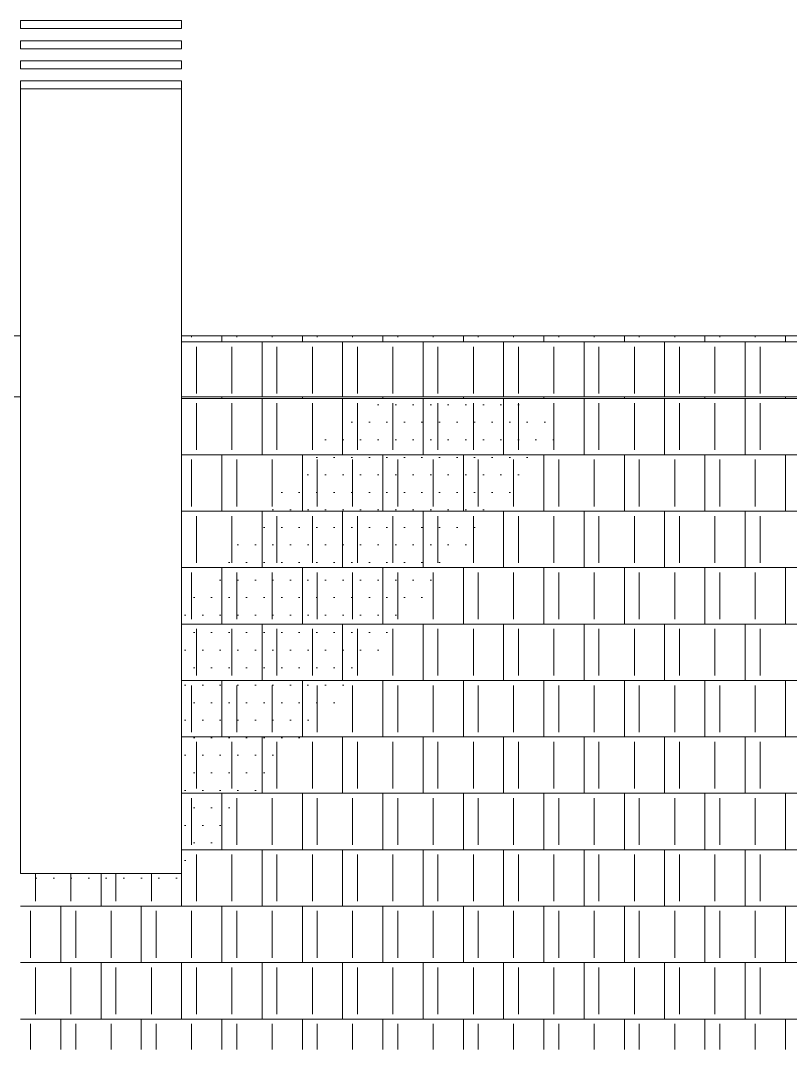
# Model space of a CAD drawing. Header units: metres. Extents: x -111189 to -108577, y -72951 to -72647.
# Drawn here: x -108821.192 to -108819.28, y -72935.984 to -72933.427 of the extents above; entities that cross this region are included whole.
import ezdxf

# ---------------------------------------------------------------- set-up
doc = ezdxf.new("R2010")
doc.units = ezdxf.units.M
doc.header["$MEASUREMENT"] = 0
for name, color, linetype in [('03 - COBERTURA', 7, 'Continuous'), ('03 - LAJES', 7, 'Continuous'), ('05 - PAREDES..35', 7, 'Continuous'), ('05 - VIGA', 7, 'Continuous')]:
    doc.layers.add(name, color=color, linetype=linetype)

# ---------------------------------------------------------------- blocks, each defined once
blk = doc.blocks.new('*X2182', base_point=(-108649.9121, -72941.9624))
at = {"layer": '05 - PAREDES..35', "color": 251, "linetype": 'Continuous', "lineweight": 13}
for p, q in [((-108820.7672, -72934.2135), (-108820.7672, -72934.2103)), ((-108820.6922, -72934.2256), (-108820.6922, -72934.2103)), ((-108820.6552, -72934.2135), (-108820.6552, -72934.2103)), ((-108820.5672, -72934.2135), (-108820.5672, -72934.2103)), ((-108820.4922, -72934.2103), (-108820.4922, -72934.2256)), ((-108820.4552, -72934.2135), (-108820.4552, -72934.2103)), ((-108820.3672, -72934.2135), (-108820.3672, -72934.2103)), ((-108820.2922, -72934.2256), (-108820.2922, -72934.2103)), ((-108820.2552, -72934.2135), (-108820.2552, -72934.2103)), ((-108820.1672, -72934.2135), (-108820.1672, -72934.2103)), ((-108820.0922, -72934.2103), (-108820.0922, -72934.2256)), ((-108820.0552, -72934.2135), (-108820.0552, -72934.2103)), ((-108819.9672, -72934.2135), (-108819.9672, -72934.2103)), ((-108819.8922, -72934.2256), (-108819.8922, -72934.2103)), ((-108819.8552, -72934.2135), (-108819.8552, -72934.2103)), ((-108819.7672, -72934.2135), (-108819.7672, -72934.2103)), ((-108819.6922, -72934.2103), (-108819.6922, -72934.2256)), ((-108819.6552, -72934.2135), (-108819.6552, -72934.2103)), ((-108819.5672, -72934.2135), (-108819.5672, -72934.2103)), ((-108819.4922, -72934.2256), (-108819.4922, -72934.2103)), ((-108819.4552, -72934.2135), (-108819.4552, -72934.2103)), ((-108819.3672, -72934.2135), (-108819.3672, -72934.2103)), ((-108819.2922, -72934.2103), (-108819.2922, -72934.2256)), ((-108820.7922, -72934.2256), (-108820.4922, -72934.2256)), ((-108820.7552, -72934.3538), (-108820.7552, -72934.2376)), ((-108820.6672, -72934.3538), (-108820.6672, -72934.2376)), ((-108820.5922, -72934.3616), (-108820.5922, -72934.2256)), ((-108820.5552, -72934.3538), (-108820.5552, -72934.2376)), ((-108820.4922, -72934.2256), (-108820.0922, -72934.2256)), ((-108820.4672, -72934.3538), (-108820.4672, -72934.2376)), ((-108820.3922, -72934.3616), (-108820.3922, -72934.2256)), ((-108820.3552, -72934.3538), (-108820.3552, -72934.2376)), ((-108820.2672, -72934.3538), (-108820.2672, -72934.2376)), ((-108820.1922, -72934.3616), (-108820.1922, -72934.2256)), ((-108820.1552, -72934.3538), (-108820.1552, -72934.2376)), ((-108820.0922, -72934.2256), (-108819.6922, -72934.2256)), ((-108820.0672, -72934.3538), (-108820.0672, -72934.2376)), ((-108819.9922, -72934.3616), (-108819.9922, -72934.2256)), ((-108819.9552, -72934.3538), (-108819.9552, -72934.2376)), ((-108819.8672, -72934.3538), (-108819.8672, -72934.2376)), ((-108819.7922, -72934.3616), (-108819.7922, -72934.2256)), ((-108819.7552, -72934.3538), (-108819.7552, -72934.2376)), ((-108819.6922, -72934.2256), (-108819.2922, -72934.2256)), ((-108819.6672, -72934.3538), (-108819.6672, -72934.2376)), ((-108819.5922, -72934.3616), (-108819.5922, -72934.2256)), ((-108819.5552, -72934.3538), (-108819.5552, -72934.2376)), ((-108819.4672, -72934.3538), (-108819.4672, -72934.2376)), ((-108819.3922, -72934.3616), (-108819.3922, -72934.2256)), ((-108819.3552, -72934.3538), (-108819.3552, -72934.2376)), ((-108819.2922, -72934.2256), (-108818.8922, -72934.2256))]:
    blk.add_line(p, q, dxfattribs=at)
blk = doc.blocks.new('Corte Elem_1496_1', base_point=(-108649.9121, -72941.9624))
at = {"layer": '05 - PAREDES..35', "lineweight": 0}
blk.add_blockref('*X2182', (-108649.9121, -72941.9624), dxfattribs=at)
blk = doc.blocks.new('Corte Elem_1506_1', base_point=(-108649.9121, -72941.9624))
at = {"layer": '03 - COBERTURA', "color": 251, "linetype": 'Continuous', "lineweight": 13}
for p, q in [((-108821.1922, -72934.2103), (-108824.4922, -72934.2103)), ((-108813.9422, -72934.2103), (-108820.7922, -72934.2103))]:
    blk.add_line(p, q, dxfattribs=at)
blk = doc.blocks.new('*X2203', base_point=(-108649.9121, -72941.9624))
at = {"layer": '03 - COBERTURA', "color": 7, "linetype": 'Continuous', "lineweight": 13}
for p, q in [((-108820.3922, -72934.3658), (-108820.7922, -72934.3658)), ((-108820.7922, -72934.3658), (-108820.7922, -72934.5061)), ((-108820.6922, -72934.3658), (-108820.6922, -72934.3616)), ((-108820.5922, -72934.5061), (-108820.5922, -72934.3658)), ((-108820.4922, -72934.3658), (-108820.4922, -72934.3616)), ((-108819.9922, -72934.3658), (-108820.3922, -72934.3658)), ((-108820.3922, -72934.3658), (-108820.3922, -72934.5061)), ((-108820.2922, -72934.3658), (-108820.2922, -72934.3616)), ((-108820.1922, -72934.5061), (-108820.1922, -72934.3658)), ((-108820.0922, -72934.3658), (-108820.0922, -72934.3616)), ((-108819.5922, -72934.3658), (-108819.9922, -72934.3658)), ((-108819.9922, -72934.3658), (-108819.9922, -72934.5061)), ((-108819.8922, -72934.3658), (-108819.8922, -72934.3616)), ((-108819.7922, -72934.5061), (-108819.7922, -72934.3658)), ((-108819.6922, -72934.3658), (-108819.6922, -72934.3616)), ((-108819.1922, -72934.3658), (-108819.5922, -72934.3658)), ((-108819.5922, -72934.3658), (-108819.5922, -72934.5061)), ((-108819.4922, -72934.3658), (-108819.4922, -72934.3616)), ((-108819.3922, -72934.5061), (-108819.3922, -72934.3658)), ((-108819.2922, -72934.3658), (-108819.2922, -72934.3616)), ((-108820.7552, -72934.494), (-108820.7552, -72934.3779)), ((-108820.6672, -72934.494), (-108820.6672, -72934.3779)), ((-108820.5552, -72934.494), (-108820.5552, -72934.3779)), ((-108820.4672, -72934.494), (-108820.4672, -72934.3779)), ((-108820.3552, -72934.494), (-108820.3552, -72934.3779)), ((-108820.2672, -72934.494), (-108820.2672, -72934.3779)), ((-108820.1552, -72934.494), (-108820.1552, -72934.3779)), ((-108820.0672, -72934.494), (-108820.0672, -72934.3779)), ((-108819.9552, -72934.494), (-108819.9552, -72934.3779)), ((-108819.8672, -72934.494), (-108819.8672, -72934.3779)), ((-108819.7552, -72934.494), (-108819.7552, -72934.3779)), ((-108819.6672, -72934.494), (-108819.6672, -72934.3779)), ((-108819.5552, -72934.494), (-108819.5552, -72934.3779)), ((-108819.4672, -72934.494), (-108819.4672, -72934.3779)), ((-108819.3552, -72934.494), (-108819.3552, -72934.3779)), ((-108820.7922, -72934.5061), (-108820.3922, -72934.5061)), ((-108820.7672, -72934.6343), (-108820.7672, -72934.5181)), ((-108820.6922, -72934.6463), (-108820.6922, -72934.5061)), ((-108820.6552, -72934.6343), (-108820.6552, -72934.5181)), ((-108820.5672, -72934.6343), (-108820.5672, -72934.5181)), ((-108820.4922, -72934.6463), (-108820.4922, -72934.5061)), ((-108820.4552, -72934.6343), (-108820.4552, -72934.5181)), ((-108820.3922, -72934.5061), (-108819.9922, -72934.5061)), ((-108820.3672, -72934.6343), (-108820.3672, -72934.5181)), ((-108820.2922, -72934.6463), (-108820.2922, -72934.5061)), ((-108820.2552, -72934.6343), (-108820.2552, -72934.5181)), ((-108820.1672, -72934.6343), (-108820.1672, -72934.5181)), ((-108820.0922, -72934.6463), (-108820.0922, -72934.5061)), ((-108820.0552, -72934.6343), (-108820.0552, -72934.5181)), ((-108819.9922, -72934.5061), (-108819.5922, -72934.5061)), ((-108819.9672, -72934.6343), (-108819.9672, -72934.5181)), ((-108819.8922, -72934.6463), (-108819.8922, -72934.5061)), ((-108819.8552, -72934.6343), (-108819.8552, -72934.5181)), ((-108819.7672, -72934.6343), (-108819.7672, -72934.5181)), ((-108819.6922, -72934.6463), (-108819.6922, -72934.5061)), ((-108819.6552, -72934.6343), (-108819.6552, -72934.5181)), ((-108819.5922, -72934.5061), (-108819.1922, -72934.5061)), ((-108819.5672, -72934.6343), (-108819.5672, -72934.5181)), ((-108819.4922, -72934.6463), (-108819.4922, -72934.5061)), ((-108819.4552, -72934.6343), (-108819.4552, -72934.5181)), ((-108819.3672, -72934.6343), (-108819.3672, -72934.5181)), ((-108819.2922, -72934.6463), (-108819.2922, -72934.5061)), ((-108820.3922, -72934.6463), (-108820.7922, -72934.6463)), ((-108820.7922, -72934.6463), (-108820.7922, -72934.7865)), ((-108820.5922, -72934.7865), (-108820.5922, -72934.6463)), ((-108819.9922, -72934.6463), (-108820.3922, -72934.6463)), ((-108820.3922, -72934.6463), (-108820.3922, -72934.7865)), ((-108820.1922, -72934.7865), (-108820.1922, -72934.6463)), ((-108819.5922, -72934.6463), (-108819.9922, -72934.6463)), ((-108819.9922, -72934.6463), (-108819.9922, -72934.7865)), ((-108819.7922, -72934.7865), (-108819.7922, -72934.6463)), ((-108819.1922, -72934.6463), (-108819.5922, -72934.6463)), ((-108819.5922, -72934.6463), (-108819.5922, -72934.7865)), ((-108819.3922, -72934.7865), (-108819.3922, -72934.6463)), ((-108820.7552, -72934.7745), (-108820.7552, -72934.6584)), ((-108820.6672, -72934.7745), (-108820.6672, -72934.6584)), ((-108820.5552, -72934.7745), (-108820.5552, -72934.6584)), ((-108820.4672, -72934.7745), (-108820.4672, -72934.6584)), ((-108820.3552, -72934.7745), (-108820.3552, -72934.6584)), ((-108820.2672, -72934.7745), (-108820.2672, -72934.6584)), ((-108820.1552, -72934.7745), (-108820.1552, -72934.6584)), ((-108820.0672, -72934.7745), (-108820.0672, -72934.6584)), ((-108819.9552, -72934.7745), (-108819.9552, -72934.6584)), ((-108819.8672, -72934.7745), (-108819.8672, -72934.6584)), ((-108819.7552, -72934.7745), (-108819.7552, -72934.6584)), ((-108819.6672, -72934.7745), (-108819.6672, -72934.6584)), ((-108819.5552, -72934.7745), (-108819.5552, -72934.6584)), ((-108819.4672, -72934.7745), (-108819.4672, -72934.6584)), ((-108819.3552, -72934.7745), (-108819.3552, -72934.6584)), ((-108820.7922, -72934.7865), (-108820.3922, -72934.7865)), ((-108820.7672, -72934.9147), (-108820.7672, -72934.7986)), ((-108820.6922, -72934.9268), (-108820.6922, -72934.7865)), ((-108820.6552, -72934.9147), (-108820.6552, -72934.7986)), ((-108820.5672, -72934.9147), (-108820.5672, -72934.7986)), ((-108820.4922, -72934.9268), (-108820.4922, -72934.7865)), ((-108820.4552, -72934.9147), (-108820.4552, -72934.7986)), ((-108820.3922, -72934.7865), (-108819.9922, -72934.7865)), ((-108820.3672, -72934.9147), (-108820.3672, -72934.7986)), ((-108820.2922, -72934.9268), (-108820.2922, -72934.7865)), ((-108820.2552, -72934.9147), (-108820.2552, -72934.7986)), ((-108820.1672, -72934.9147), (-108820.1672, -72934.7986)), ((-108820.0922, -72934.9268), (-108820.0922, -72934.7865)), ((-108820.0552, -72934.9147), (-108820.0552, -72934.7986)), ((-108819.9922, -72934.7865), (-108819.5922, -72934.7865)), ((-108819.9672, -72934.9147), (-108819.9672, -72934.7986)), ((-108819.8922, -72934.9268), (-108819.8922, -72934.7865)), ((-108819.8552, -72934.9147), (-108819.8552, -72934.7986)), ((-108819.7672, -72934.9147), (-108819.7672, -72934.7986)), ((-108819.6922, -72934.9268), (-108819.6922, -72934.7865)), ((-108819.6552, -72934.9147), (-108819.6552, -72934.7986)), ((-108819.5922, -72934.7865), (-108819.1922, -72934.7865)), ((-108819.5672, -72934.9147), (-108819.5672, -72934.7986)), ((-108819.4922, -72934.9268), (-108819.4922, -72934.7865)), ((-108819.4552, -72934.9147), (-108819.4552, -72934.7986)), ((-108819.3672, -72934.9147), (-108819.3672, -72934.7986)), ((-108819.2922, -72934.9268), (-108819.2922, -72934.7865)), ((-108820.3922, -72934.9268), (-108820.7922, -72934.9268)), ((-108820.7922, -72934.9268), (-108820.7922, -72935.067)), ((-108820.5922, -72935.067), (-108820.5922, -72934.9268)), ((-108819.9922, -72934.9268), (-108820.3922, -72934.9268)), ((-108820.3922, -72934.9268), (-108820.3922, -72935.067)), ((-108820.1922, -72935.067), (-108820.1922, -72934.9268)), ((-108819.5922, -72934.9268), (-108819.9922, -72934.9268)), ((-108819.9922, -72934.9268), (-108819.9922, -72935.067)), ((-108819.7922, -72935.067), (-108819.7922, -72934.9268)), ((-108819.1922, -72934.9268), (-108819.5922, -72934.9268)), ((-108819.5922, -72934.9268), (-108819.5922, -72935.067)), ((-108819.3922, -72935.067), (-108819.3922, -72934.9268)), ((-108820.7552, -72935.055), (-108820.7552, -72934.9388)), ((-108820.6672, -72935.055), (-108820.6672, -72934.9388)), ((-108820.5552, -72935.055), (-108820.5552, -72934.9388)), ((-108820.4672, -72935.055), (-108820.4672, -72934.9388)), ((-108820.3552, -72935.055), (-108820.3552, -72934.9388)), ((-108820.2672, -72935.055), (-108820.2672, -72934.9388)), ((-108820.1552, -72935.055), (-108820.1552, -72934.9388)), ((-108820.0672, -72935.055), (-108820.0672, -72934.9388)), ((-108819.9552, -72935.055), (-108819.9552, -72934.9388)), ((-108819.8672, -72935.055), (-108819.8672, -72934.9388)), ((-108819.7552, -72935.055), (-108819.7552, -72934.9388)), ((-108819.6672, -72935.055), (-108819.6672, -72934.9388)), ((-108819.5552, -72935.055), (-108819.5552, -72934.9388)), ((-108819.4672, -72935.055), (-108819.4672, -72934.9388)), ((-108819.3552, -72935.055), (-108819.3552, -72934.9388)), ((-108820.7922, -72935.067), (-108820.3922, -72935.067)), ((-108820.7672, -72935.1952), (-108820.7672, -72935.0791)), ((-108820.6922, -72935.2073), (-108820.6922, -72935.067)), ((-108820.6552, -72935.1952), (-108820.6552, -72935.0791)), ((-108820.5672, -72935.1952), (-108820.5672, -72935.0791)), ((-108820.4922, -72935.2073), (-108820.4922, -72935.067)), ((-108820.4552, -72935.1952), (-108820.4552, -72935.0791)), ((-108820.3922, -72935.067), (-108819.9922, -72935.067)), ((-108820.3672, -72935.1952), (-108820.3672, -72935.0791)), ((-108820.2922, -72935.2073), (-108820.2922, -72935.067)), ((-108820.2552, -72935.1952), (-108820.2552, -72935.0791)), ((-108820.1672, -72935.1952), (-108820.1672, -72935.0791)), ((-108820.0922, -72935.2073), (-108820.0922, -72935.067)), ((-108820.0552, -72935.1952), (-108820.0552, -72935.0791)), ((-108819.9922, -72935.067), (-108819.5922, -72935.067)), ((-108819.9672, -72935.1952), (-108819.9672, -72935.0791)), ((-108819.8922, -72935.2073), (-108819.8922, -72935.067)), ((-108819.8552, -72935.1952), (-108819.8552, -72935.0791)), ((-108819.7672, -72935.1952), (-108819.7672, -72935.0791)), ((-108819.6922, -72935.2073), (-108819.6922, -72935.067)), ((-108819.6552, -72935.1952), (-108819.6552, -72935.0791)), ((-108819.5922, -72935.067), (-108819.1922, -72935.067)), ((-108819.5672, -72935.1952), (-108819.5672, -72935.0791)), ((-108819.4922, -72935.2073), (-108819.4922, -72935.067)), ((-108819.4552, -72935.1952), (-108819.4552, -72935.0791)), ((-108819.3672, -72935.1952), (-108819.3672, -72935.0791)), ((-108819.2922, -72935.2073), (-108819.2922, -72935.067)), ((-108820.3922, -72935.2073), (-108820.7922, -72935.2073)), ((-108820.7922, -72935.2073), (-108820.7922, -72935.3475)), ((-108820.5922, -72935.3475), (-108820.5922, -72935.2073)), ((-108819.9922, -72935.2073), (-108820.3922, -72935.2073)), ((-108820.3922, -72935.2073), (-108820.3922, -72935.3475)), ((-108820.1922, -72935.3475), (-108820.1922, -72935.2073)), ((-108819.5922, -72935.2073), (-108819.9922, -72935.2073)), ((-108819.9922, -72935.2073), (-108819.9922, -72935.3475)), ((-108819.7922, -72935.3475), (-108819.7922, -72935.2073)), ((-108819.1922, -72935.2073), (-108819.5922, -72935.2073)), ((-108819.5922, -72935.2073), (-108819.5922, -72935.3475)), ((-108819.3922, -72935.3475), (-108819.3922, -72935.2073)), ((-108820.7552, -72935.3355), (-108820.7552, -72935.2193)), ((-108820.6672, -72935.3355), (-108820.6672, -72935.2193)), ((-108820.5552, -72935.3355), (-108820.5552, -72935.2193)), ((-108820.4672, -72935.3355), (-108820.4672, -72935.2193)), ((-108820.3552, -72935.3355), (-108820.3552, -72935.2193)), ((-108820.2672, -72935.3355), (-108820.2672, -72935.2193)), ((-108820.1552, -72935.3355), (-108820.1552, -72935.2193)), ((-108820.0672, -72935.3355), (-108820.0672, -72935.2193)), ((-108819.9552, -72935.3355), (-108819.9552, -72935.2193)), ((-108819.8672, -72935.3355), (-108819.8672, -72935.2193)), ((-108819.7552, -72935.3355), (-108819.7552, -72935.2193)), ((-108819.6672, -72935.3355), (-108819.6672, -72935.2193)), ((-108819.5552, -72935.3355), (-108819.5552, -72935.2193)), ((-108819.4672, -72935.3355), (-108819.4672, -72935.2193)), ((-108819.3552, -72935.3355), (-108819.3552, -72935.2193)), ((-108820.7922, -72935.3475), (-108820.3922, -72935.3475)), ((-108820.7672, -72935.4757), (-108820.7672, -72935.3596)), ((-108820.6922, -72935.4877), (-108820.6922, -72935.3475)), ((-108820.6552, -72935.4757), (-108820.6552, -72935.3596)), ((-108820.5672, -72935.4757), (-108820.5672, -72935.3596)), ((-108820.4922, -72935.4877), (-108820.4922, -72935.3475)), ((-108820.4552, -72935.4757), (-108820.4552, -72935.3596)), ((-108820.3922, -72935.3475), (-108819.9922, -72935.3475)), ((-108820.3672, -72935.4757), (-108820.3672, -72935.3596)), ((-108820.2922, -72935.4877), (-108820.2922, -72935.3475)), ((-108820.2552, -72935.4757), (-108820.2552, -72935.3596)), ((-108820.1672, -72935.4757), (-108820.1672, -72935.3596)), ((-108820.0922, -72935.4877), (-108820.0922, -72935.3475)), ((-108820.0552, -72935.4757), (-108820.0552, -72935.3596)), ((-108819.9922, -72935.3475), (-108819.5922, -72935.3475)), ((-108819.9672, -72935.4757), (-108819.9672, -72935.3596)), ((-108819.8922, -72935.4877), (-108819.8922, -72935.3475)), ((-108819.8552, -72935.4757), (-108819.8552, -72935.3596)), ((-108819.7672, -72935.4757), (-108819.7672, -72935.3596)), ((-108819.6922, -72935.4877), (-108819.6922, -72935.3475)), ((-108819.6552, -72935.4757), (-108819.6552, -72935.3596)), ((-108819.5922, -72935.3475), (-108819.1922, -72935.3475)), ((-108819.5672, -72935.4757), (-108819.5672, -72935.3596)), ((-108819.4922, -72935.4877), (-108819.4922, -72935.3475)), ((-108819.4552, -72935.4757), (-108819.4552, -72935.3596)), ((-108819.3672, -72935.4757), (-108819.3672, -72935.3596)), ((-108819.2922, -72935.4877), (-108819.2922, -72935.3475)), ((-108820.3922, -72935.4877), (-108820.7922, -72935.4877)), ((-108820.7922, -72935.4877), (-108820.7922, -72935.628)), ((-108820.5922, -72935.628), (-108820.5922, -72935.4877)), ((-108819.9922, -72935.4877), (-108820.3922, -72935.4877)), ((-108820.3922, -72935.4877), (-108820.3922, -72935.628)), ((-108820.1922, -72935.628), (-108820.1922, -72935.4877)), ((-108819.5922, -72935.4877), (-108819.9922, -72935.4877)), ((-108819.9922, -72935.4877), (-108819.9922, -72935.628)), ((-108819.7922, -72935.628), (-108819.7922, -72935.4877)), ((-108819.1922, -72935.4877), (-108819.5922, -72935.4877)), ((-108819.5922, -72935.4877), (-108819.5922, -72935.628)), ((-108819.3922, -72935.628), (-108819.3922, -72935.4877)), ((-108820.7552, -72935.6159), (-108820.7552, -72935.4998)), ((-108820.6672, -72935.6159), (-108820.6672, -72935.4998)), ((-108820.5552, -72935.6159), (-108820.5552, -72935.4998)), ((-108820.4672, -72935.6159), (-108820.4672, -72935.4998)), ((-108820.3552, -72935.6159), (-108820.3552, -72935.4998)), ((-108820.2672, -72935.6159), (-108820.2672, -72935.4998)), ((-108820.1552, -72935.6159), (-108820.1552, -72935.4998)), ((-108820.0672, -72935.6159), (-108820.0672, -72935.4998)), ((-108819.9552, -72935.6159), (-108819.9552, -72935.4998)), ((-108819.8672, -72935.6159), (-108819.8672, -72935.4998)), ((-108819.7552, -72935.6159), (-108819.7552, -72935.4998)), ((-108819.6672, -72935.6159), (-108819.6672, -72935.4998)), ((-108819.5552, -72935.6159), (-108819.5552, -72935.4998)), ((-108819.4672, -72935.6159), (-108819.4672, -72935.4998)), ((-108819.3552, -72935.6159), (-108819.3552, -72935.4998)), ((-108821.1552, -72935.6159), (-108821.1552, -72935.5467)), ((-108821.0672, -72935.6159), (-108821.0672, -72935.5467)), ((-108820.9922, -72935.628), (-108820.9922, -72935.5467)), ((-108820.9552, -72935.6159), (-108820.9552, -72935.5467)), ((-108820.8672, -72935.6159), (-108820.8672, -72935.5467)), ((-108821.1922, -72935.628), (-108820.7922, -72935.628)), ((-108821.1672, -72935.7562), (-108821.1672, -72935.64)), ((-108821.0922, -72935.7682), (-108821.0922, -72935.628)), ((-108821.0552, -72935.7562), (-108821.0552, -72935.64)), ((-108820.9672, -72935.7562), (-108820.9672, -72935.64)), ((-108820.8922, -72935.7682), (-108820.8922, -72935.628)), ((-108820.8552, -72935.7562), (-108820.8552, -72935.64)), ((-108820.7922, -72935.628), (-108820.3922, -72935.628)), ((-108820.7672, -72935.7562), (-108820.7672, -72935.64)), ((-108820.6922, -72935.7682), (-108820.6922, -72935.628)), ((-108820.6552, -72935.7562), (-108820.6552, -72935.64)), ((-108820.5672, -72935.7562), (-108820.5672, -72935.64)), ((-108820.4922, -72935.7682), (-108820.4922, -72935.628)), ((-108820.4552, -72935.7562), (-108820.4552, -72935.64)), ((-108820.3922, -72935.628), (-108819.9922, -72935.628)), ((-108820.3672, -72935.7562), (-108820.3672, -72935.64)), ((-108820.2922, -72935.7682), (-108820.2922, -72935.628)), ((-108820.2552, -72935.7562), (-108820.2552, -72935.64)), ((-108820.1672, -72935.7562), (-108820.1672, -72935.64)), ((-108820.0922, -72935.7682), (-108820.0922, -72935.628)), ((-108820.0552, -72935.7562), (-108820.0552, -72935.64)), ((-108819.9922, -72935.628), (-108819.5922, -72935.628)), ((-108819.9672, -72935.7562), (-108819.9672, -72935.64)), ((-108819.8922, -72935.7682), (-108819.8922, -72935.628)), ((-108819.8552, -72935.7562), (-108819.8552, -72935.64)), ((-108819.7672, -72935.7562), (-108819.7672, -72935.64)), ((-108819.6922, -72935.7682), (-108819.6922, -72935.628)), ((-108819.6552, -72935.7562), (-108819.6552, -72935.64)), ((-108819.5922, -72935.628), (-108819.1922, -72935.628)), ((-108819.5672, -72935.7562), (-108819.5672, -72935.64)), ((-108819.4922, -72935.7682), (-108819.4922, -72935.628)), ((-108819.4552, -72935.7562), (-108819.4552, -72935.64)), ((-108819.3672, -72935.7562), (-108819.3672, -72935.64)), ((-108819.2922, -72935.7682), (-108819.2922, -72935.628)), ((-108820.7922, -72935.7682), (-108821.1922, -72935.7682)), ((-108820.9922, -72935.9085), (-108820.9922, -72935.7682)), ((-108820.3922, -72935.7682), (-108820.7922, -72935.7682)), ((-108820.7922, -72935.7682), (-108820.7922, -72935.9085)), ((-108820.5922, -72935.9085), (-108820.5922, -72935.7682)), ((-108819.9922, -72935.7682), (-108820.3922, -72935.7682)), ((-108820.3922, -72935.7682), (-108820.3922, -72935.9085)), ((-108820.1922, -72935.9085), (-108820.1922, -72935.7682)), ((-108819.5922, -72935.7682), (-108819.9922, -72935.7682)), ((-108819.9922, -72935.7682), (-108819.9922, -72935.9085)), ((-108819.7922, -72935.9085), (-108819.7922, -72935.7682)), ((-108819.1922, -72935.7682), (-108819.5922, -72935.7682)), ((-108819.5922, -72935.7682), (-108819.5922, -72935.9085)), ((-108819.3922, -72935.9085), (-108819.3922, -72935.7682)), ((-108821.1552, -72935.8964), (-108821.1552, -72935.7803)), ((-108821.0672, -72935.8964), (-108821.0672, -72935.7803)), ((-108820.9552, -72935.8964), (-108820.9552, -72935.7803)), ((-108820.8672, -72935.8964), (-108820.8672, -72935.7803)), ((-108820.7552, -72935.8964), (-108820.7552, -72935.7803)), ((-108820.6672, -72935.8964), (-108820.6672, -72935.7803)), ((-108820.5552, -72935.8964), (-108820.5552, -72935.7803)), ((-108820.4672, -72935.8964), (-108820.4672, -72935.7803)), ((-108820.3552, -72935.8964), (-108820.3552, -72935.7803)), ((-108820.2672, -72935.8964), (-108820.2672, -72935.7803)), ((-108820.1552, -72935.8964), (-108820.1552, -72935.7803)), ((-108820.0672, -72935.8964), (-108820.0672, -72935.7803)), ((-108819.9552, -72935.8964), (-108819.9552, -72935.7803)), ((-108819.8672, -72935.8964), (-108819.8672, -72935.7803)), ((-108819.7552, -72935.8964), (-108819.7552, -72935.7803)), ((-108819.6672, -72935.8964), (-108819.6672, -72935.7803)), ((-108819.5552, -72935.8964), (-108819.5552, -72935.7803)), ((-108819.4672, -72935.8964), (-108819.4672, -72935.7803)), ((-108819.3552, -72935.8964), (-108819.3552, -72935.7803)), ((-108821.1922, -72935.9085), (-108820.7922, -72935.9085)), ((-108821.1672, -72935.9841), (-108821.1672, -72935.9205)), ((-108821.0922, -72935.9841), (-108821.0922, -72935.9085)), ((-108821.0552, -72935.9841), (-108821.0552, -72935.9205)), ((-108820.9672, -72935.9841), (-108820.9672, -72935.9205)), ((-108820.8922, -72935.9841), (-108820.8922, -72935.9085)), ((-108820.8552, -72935.9841), (-108820.8552, -72935.9205)), ((-108820.7922, -72935.9085), (-108820.3922, -72935.9085)), ((-108820.7672, -72935.9841), (-108820.7672, -72935.9205)), ((-108820.6922, -72935.9841), (-108820.6922, -72935.9085)), ((-108820.6552, -72935.9841), (-108820.6552, -72935.9205)), ((-108820.5672, -72935.9841), (-108820.5672, -72935.9205)), ((-108820.4922, -72935.9841), (-108820.4922, -72935.9085)), ((-108820.4552, -72935.9841), (-108820.4552, -72935.9205)), ((-108820.3922, -72935.9085), (-108819.9922, -72935.9085)), ((-108820.3672, -72935.9841), (-108820.3672, -72935.9205)), ((-108820.2922, -72935.9841), (-108820.2922, -72935.9085)), ((-108820.2552, -72935.9841), (-108820.2552, -72935.9205)), ((-108820.1672, -72935.9841), (-108820.1672, -72935.9205)), ((-108820.0922, -72935.9841), (-108820.0922, -72935.9085)), ((-108820.0552, -72935.9841), (-108820.0552, -72935.9205)), ((-108819.9922, -72935.9085), (-108819.5922, -72935.9085)), ((-108819.9672, -72935.9841), (-108819.9672, -72935.9205)), ((-108819.8922, -72935.9841), (-108819.8922, -72935.9085)), ((-108819.8552, -72935.9841), (-108819.8552, -72935.9205)), ((-108819.7672, -72935.9841), (-108819.7672, -72935.9205)), ((-108819.6922, -72935.9841), (-108819.6922, -72935.9085)), ((-108819.6552, -72935.9841), (-108819.6552, -72935.9205)), ((-108819.5922, -72935.9085), (-108819.1922, -72935.9085)), ((-108819.5672, -72935.9841), (-108819.5672, -72935.9205)), ((-108819.4922, -72935.9841), (-108819.4922, -72935.9085)), ((-108819.4552, -72935.9841), (-108819.4552, -72935.9205)), ((-108819.3672, -72935.9841), (-108819.3672, -72935.9205)), ((-108819.2922, -72935.9841), (-108819.2922, -72935.9085))]:
    blk.add_line(p, q, dxfattribs=at)
blk = doc.blocks.new('Corte Elem_1507_1', base_point=(-108649.9121, -72941.9624))
at = {"layer": '03 - COBERTURA', "linetype": 'Continuous', "lineweight": 13}
h = blk.add_hatch(dxfattribs=at)
h.set_pattern_fill('DOTS_0001', color=251, style=0, pattern_type=2)
h.set_pattern_definition([(360, (-108649.912126, -72941.96242), (0.021783658, 0.043567315), [0, -0.043567315])])
h.paths.add_polyline_path([(-108820.3876, -72934.4344), (-108820.4148, -72934.4344), (-108820.7922, -72934.8795), (-108820.7922, -72935.5467), (-108821.1922, -72935.5467), (-108821.1812, -72935.5587), (-108820.7812, -72935.5587), (-108819.9183, -72934.5409), (-108819.9323, -72934.5254), (-108819.9052, -72934.5254), (-108819.8964, -72934.515), (-108819.9104, -72934.4995), (-108819.8832, -72934.4995), (-108819.8745, -72934.4892), (-108819.8885, -72934.4737), (-108819.8613, -72934.4737), (-108819.8526, -72934.4634), (-108819.9448, -72934.3616), (-108820.3531, -72934.3616), (-108820.3578, -72934.3672), (-108820.3438, -72934.3827), (-108820.371, -72934.3827), (-108820.3797, -72934.3931), (-108820.3657, -72934.4086), (-108820.3929, -72934.4086), (-108820.4016, -72934.4189)])
at = {"layer": '03 - COBERTURA', "color": 7, "linetype": 'Continuous', "lineweight": 13}
for p, q in [((-108821.1922, -72934.3616), (-108821.5922, -72934.3616)), ((-108815.1422, -72934.3616), (-108820.7922, -72934.3616))]:
    blk.add_line(p, q, dxfattribs=at)
at = {"layer": '03 - COBERTURA', "lineweight": 0}
blk.add_blockref('*X2203', (-108649.9121, -72941.9624), dxfattribs=at)
blk = doc.blocks.new('Corte Elem_1515_1', base_point=(-108649.9121, -72941.9624))
at = {"layer": '03 - LAJES', "color": 7, "linetype": 'Continuous', "lineweight": 13}
for p, q in [((-108821.1922, -72933.5767), (-108820.7922, -72933.5767)), ((-108821.1922, -72933.5967), (-108821.1922, -72933.5767)), ((-108820.7922, -72933.5967), (-108820.7922, -72933.5767))]:
    blk.add_line(p, q, dxfattribs=at)
blk = doc.blocks.new('Corte Elem_1516_1', base_point=(-108649.9121, -72941.9624))
at = {"layer": '03 - LAJES', "color": 7, "linetype": 'Continuous', "lineweight": 13}
for p, q in [((-108821.1922, -72933.5267), (-108820.7922, -72933.5267)), ((-108821.1922, -72933.5467), (-108821.1922, -72933.5267)), ((-108820.7922, -72933.5467), (-108820.7922, -72933.5267)), ((-108821.1922, -72933.5467), (-108820.7922, -72933.5467))]:
    blk.add_line(p, q, dxfattribs=at)
blk = doc.blocks.new('Corte Elem_1517_1', base_point=(-108649.9121, -72941.9624))
at = {"layer": '03 - LAJES', "color": 7, "linetype": 'Continuous', "lineweight": 13}
for p, q in [((-108821.1922, -72933.4767), (-108820.7922, -72933.4767)), ((-108821.1922, -72933.4967), (-108821.1922, -72933.4767)), ((-108821.1922, -72933.4967), (-108820.7922, -72933.4967)), ((-108820.7922, -72933.4967), (-108820.7922, -72933.4767))]:
    blk.add_line(p, q, dxfattribs=at)
blk = doc.blocks.new('Corte Elem_1518_1', base_point=(-108649.9121, -72941.9624))
at = {"layer": '03 - LAJES', "color": 7, "linetype": 'Continuous', "lineweight": 13}
for p, q in [((-108821.1922, -72933.4267), (-108820.7922, -72933.4267)), ((-108821.1922, -72933.4467), (-108821.1922, -72933.4267)), ((-108821.1922, -72933.4467), (-108820.7922, -72933.4467)), ((-108820.7922, -72933.4467), (-108820.7922, -72933.4267))]:
    blk.add_line(p, q, dxfattribs=at)
blk = doc.blocks.new('Corte Elem_1643_1', base_point=(-108649.9121, -72941.9624))
at = {"layer": '05 - VIGA', "color": 7, "linetype": 'Continuous', "lineweight": 13}
for p, q in [((-108821.1922, -72933.5967), (-108821.1922, -72935.5467)), ((-108821.1922, -72933.5967), (-108820.7922, -72933.5967)), ((-108820.7922, -72933.5967), (-108820.7922, -72935.5467)), ((-108821.1922, -72935.5467), (-108820.7922, -72935.5467))]:
    blk.add_line(p, q, dxfattribs=at)

msp = doc.modelspace()

# ---------------------------------------------------------------- block references
at = {"layer": '03 - COBERTURA', "lineweight": 0}
for name in ['Corte Elem_1506_1', 'Corte Elem_1507_1']:
    msp.add_blockref(name, (-108649.9121, -72941.9624), dxfattribs=at)
at = {"layer": '03 - LAJES', "lineweight": 0}
for name in ['Corte Elem_1518_1', 'Corte Elem_1517_1', 'Corte Elem_1516_1', 'Corte Elem_1515_1']:
    msp.add_blockref(name, (-108649.9121, -72941.9624), dxfattribs=at)
at = {"layer": '05 - PAREDES..35', "lineweight": 0}
msp.add_blockref('Corte Elem_1496_1', (-108649.9121, -72941.9624), dxfattribs=at)
at = {"layer": '05 - VIGA', "lineweight": 0}
msp.add_blockref('Corte Elem_1643_1', (-108649.9121, -72941.9624), dxfattribs=at)

doc.saveas('drawing.dxf')
